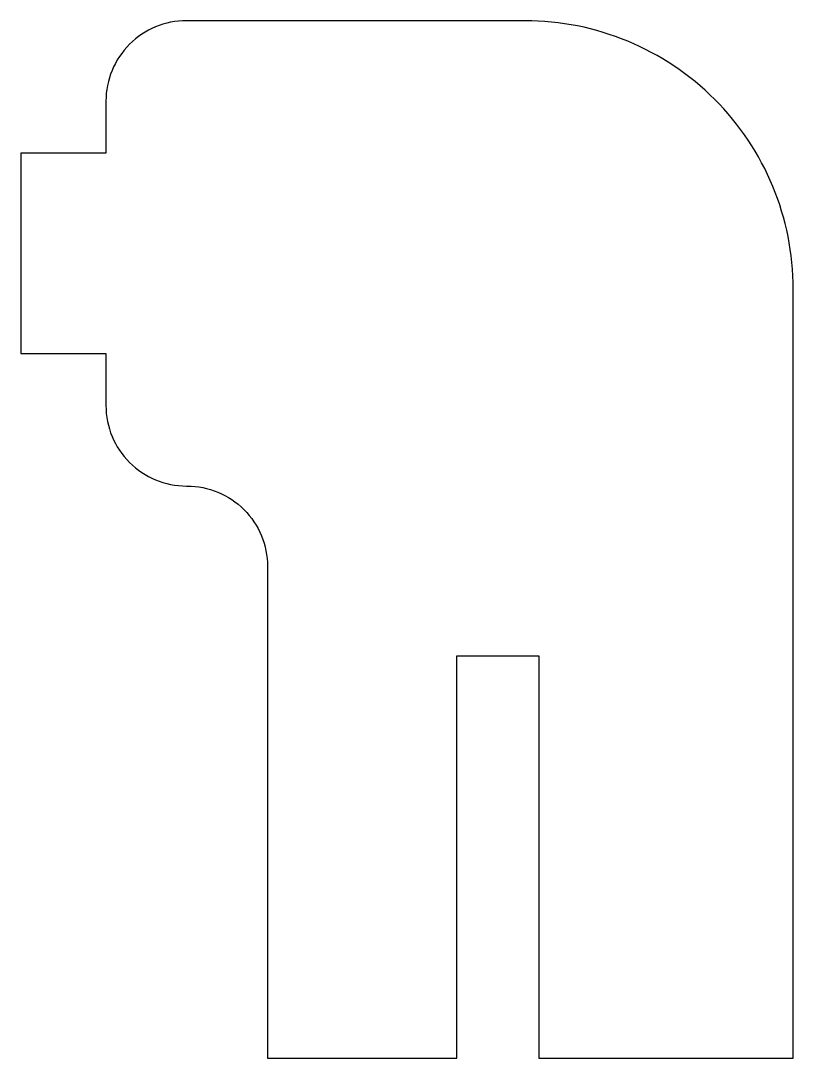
# Model space of a CAD drawing. Header units: millimetres. Extents: x 41.2 to 70, y -133.2 to -94.5.
import ezdxf

# ---------------------------------------------------------------- set-up
doc = ezdxf.new("R2010")
doc.units = ezdxf.units.MM
doc.layers.get('0').update_dxf_attribs({"linetype": 'CONTINUOUS'})

msp = doc.modelspace()

# ---------------------------------------------------------------- linework, layer by layer
msp.add_lwpolyline([(60.515, -133.176), (70, -133.176), (70, -104.505, 0.414214), (60, -94.505), (47.375, -94.505, 0.414214), (44.375, -97.505), (44.375, -99.445), (41.2, -99.445), (41.2, -106.908), (44.375, -106.908), (44.375, -108.848, 0.414214), (47.375, -111.848), (47.4, -111.848, -0.414214), (50.4, -114.848), (50.4, -133.176), (57.46, -133.176), (57.46, -118.176), (60.515, -118.176)], format="xyb", close=True)

doc.saveas('drawing.dxf')
